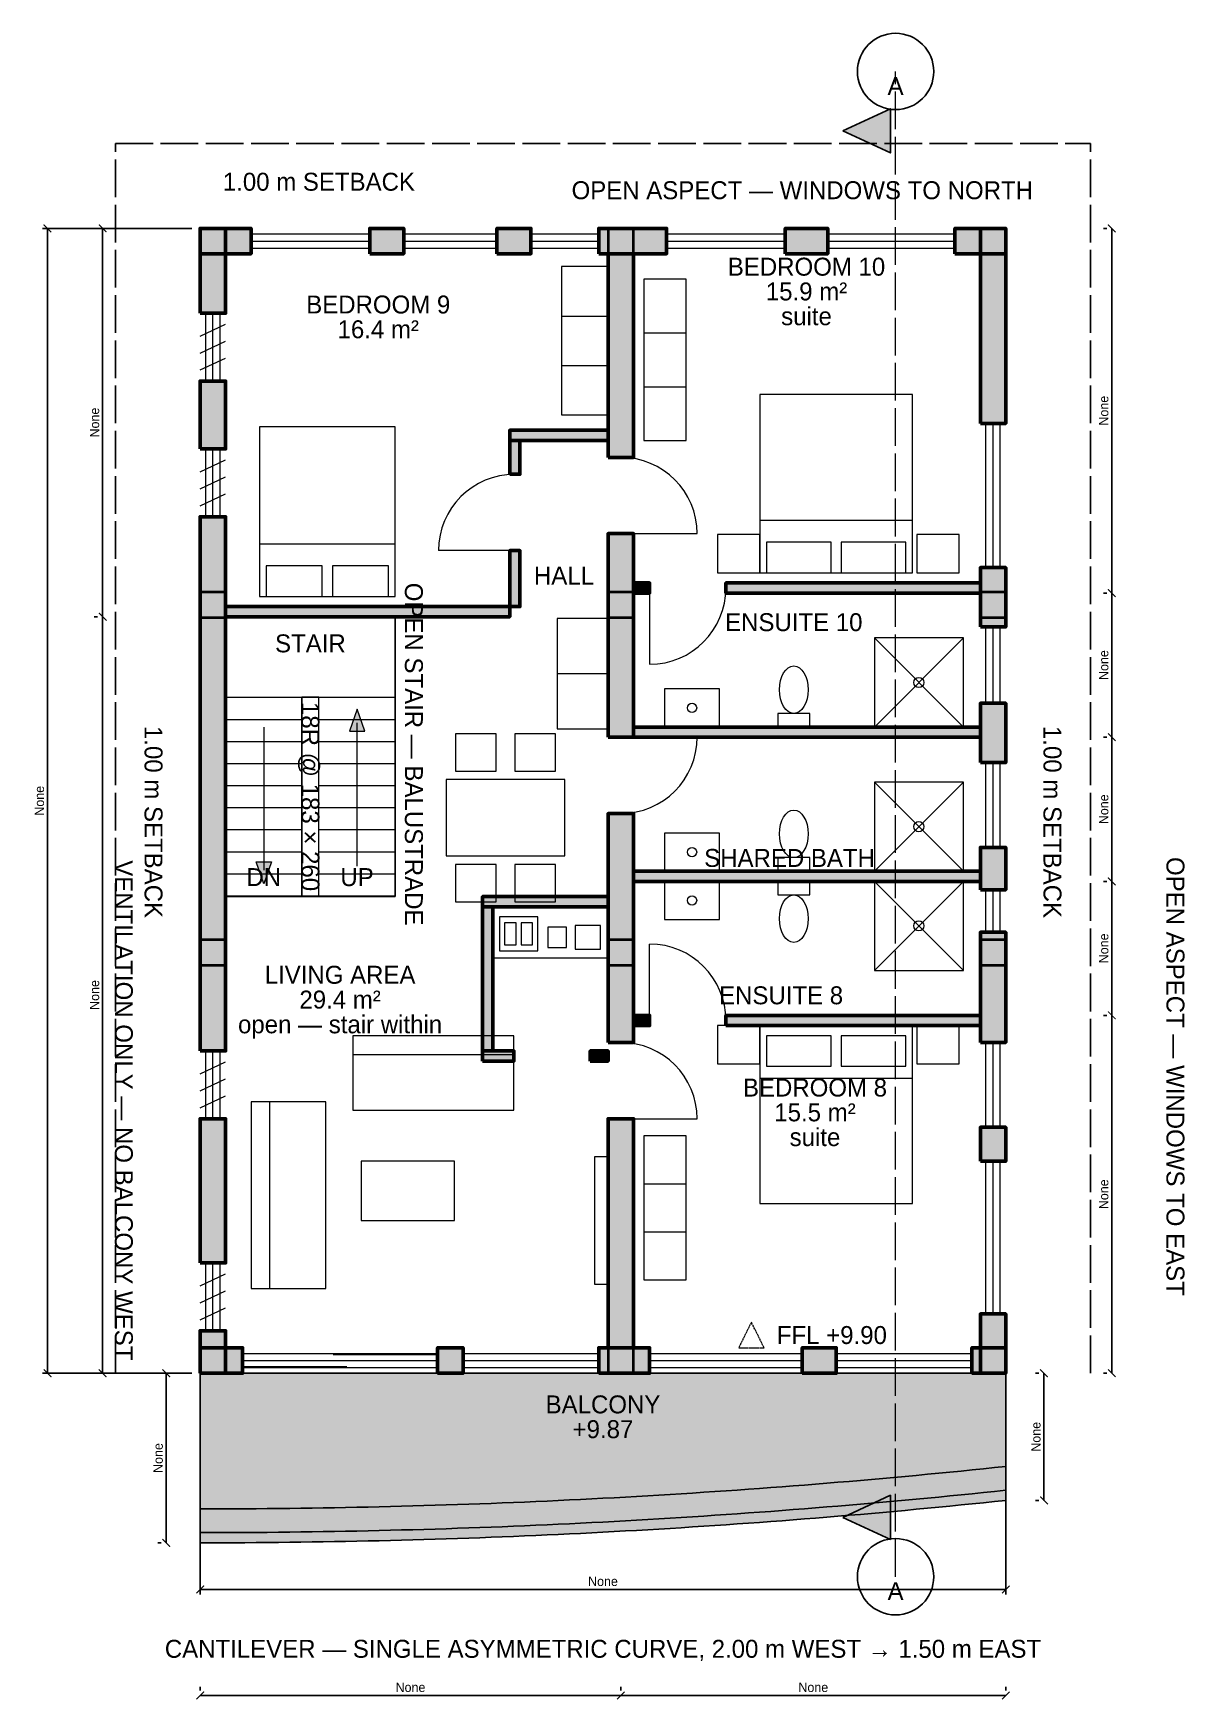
# Model space of a CAD drawing. Header units: millimetres. Extents: x 10533 to 24109, y -350 to 19300.
import ezdxf
from ezdxf.enums import TextEntityAlignment as Align

# ---------------------------------------------------------------- set-up
doc = ezdxf.new("R2010")
doc.units = ezdxf.units.MM
doc.header["$LTSCALE"] = 20
doc.linetypes.add('DASHDOT', pattern=[3.556, 2.54, -0.508, 0, -0.508])
doc.linetypes.add('DASHED', pattern=[1.524, 1.27, -0.254])
for name, color, linetype, lineweight in [('A-ANNO-DIMS', 5, 'CONTINUOUS', 13), ('A-ANNO-PATT', 8, 'CONTINUOUS', 9), ('A-ANNO-SYMB', 5, 'DASHED', 13), ('A-ANNO-TEXT', 7, 'CONTINUOUS', 13), ('A-DOOR', 3, 'CONTINUOUS', 18), ('A-EQPM', 6, 'CONTINUOUS', 13), ('A-FLOR', 7, 'CONTINUOUS', 25), ('A-FLOR-STRS', 2, 'CONTINUOUS', 18), ('A-FURN', 6, 'CONTINUOUS', 13), ('A-GLAZ', 4, 'CONTINUOUS', 18), ('A-WALL', 7, 'CONTINUOUS', 50), ('A-WALL-PATT', 7, 'CONTINUOUS', 9), ('G-ANNO-BNDY', 1, 'DASHDOT', 25), ('S-COLS', 7, 'CONTINUOUS', 35)]:
    doc.layers.add(name, color=color, linetype=linetype, lineweight=lineweight)
doc.dimstyles.new('ARCH', dxfattribs={"dimtxt": 2.2, "dimasz": 1.8, "dimexe": 1.2, "dimexo": 2, "dimgap": 0.8, "dimtad": 1, "dimlfac": 0.001, "dimblk": 'ARCHTICK', "dimcen": 2.5, "dimazin": 3, "dimtfac": 1, "dimtmove": 0, "dimatfit": 3})

# ---------------------------------------------------------------- blocks, each defined once
blk = doc.blocks.new('_ARCHTICK')
at = {"color": 0, "linetype": 'BYBLOCK', "const_width": 0.15}
blk.add_lwpolyline([(-0.5, -0.5), (0.5, 0.5)], dxfattribs=at)

msp = doc.modelspace()

# ---------------------------------------------------------------- hatches: boundary and pattern name
at = {"layer": 'A-ANNO-PATT'}
for points in [[(20080, 18150), (20640, 18410), (20640, 17890)], [(14350, 11330), (14260, 11070), (14440, 11070)], [(13250, 9270), (13160, 9530), (13340, 9530)], [(12500, 3500), (12500, 1500), (12631.944, 1500.096), (12763.889, 1500.386), (12895.833, 1500.868), (13027.778, 1501.543), (13159.722, 1502.411), (13291.667, 1503.472), (13423.611, 1504.726), (13555.556, 1506.173), (13687.5, 1507.812), (13819.444, 1509.645), (13951.389, 1511.671), (14083.333, 1513.889), (14215.278, 1516.3), (14347.222, 1518.904), (14479.167, 1521.701), (14611.111, 1524.691), (14743.056, 1527.874), (14875, 1531.25), (15006.944, 1534.819), (15138.889, 1538.58), (15270.833, 1542.535), (15402.778, 1546.682), (15534.722, 1551.022), (15666.667, 1555.556), (15798.611, 1560.282), (15930.556, 1565.201), (16062.5, 1570.312), (16194.444, 1575.617), (16326.389, 1581.115), (16458.333, 1586.806), (16590.278, 1592.689), (16722.222, 1598.765), (16854.167, 1605.035), (16986.111, 1611.497), (17118.056, 1618.152), (17250, 1625), (17381.944, 1632.041), (17513.889, 1639.275), (17645.833, 1646.701), (17777.778, 1654.321), (17909.722, 1662.133), (18041.667, 1670.139), (18173.611, 1678.337), (18305.556, 1686.728), (18437.5, 1695.312), (18569.444, 1704.09), (18701.389, 1713.059), (18833.333, 1722.222), (18965.278, 1731.578), (19097.222, 1741.127), (19229.167, 1750.868), (19361.111, 1760.802), (19493.056, 1770.93), (19625, 1781.25), (19756.944, 1791.763), (19888.889, 1802.469), (20020.833, 1813.368), (20152.778, 1824.46), (20284.722, 1835.745), (20416.667, 1847.222), (20548.611, 1858.893), (20680.556, 1870.756), (20812.5, 1882.812), (20944.444, 1895.062), (21076.389, 1907.504), (21208.333, 1920.139), (21340.278, 1932.967), (21472.222, 1945.988), (21604.167, 1959.201), (21736.111, 1972.608), (21868.056, 1986.208), (22000, 2000), (22000, 3500)], [(20080, 1800), (20640, 2060), (20640, 1540)]]:
    msp.add_hatch(color=7, dxfattribs=at).paths.add_polyline_path(points)
at = {"layer": 'A-WALL-PATT'}
for points in [[(12500, 16000), (12800, 16000), (12800, 17000), (12500, 17000)], [(12500, 16700), (13100, 16700), (13100, 17000), (12500, 17000)], [(14500, 16700), (14900, 16700), (14900, 17000), (14500, 17000)], [(16000, 16700), (16400, 16700), (16400, 17000), (16000, 17000)], [(17200, 16700), (18000, 16700), (18000, 17000), (17200, 17000)], [(19400, 16700), (19900, 16700), (19900, 17000), (19400, 17000)], [(21400, 16700), (22000, 16700), (22000, 17000), (21400, 17000)], [(21700, 14700), (22000, 14700), (22000, 17000), (21700, 17000)], [(17310, 14300), (17610, 14300), (17610, 16700), (17310, 16700)], [(12500, 14400), (12800, 14400), (12800, 15200), (12500, 15200)], [(16150, 14500), (17310, 14500), (17310, 14620), (16150, 14620)], [(16150, 14100), (16270, 14100), (16270, 14500), (16150, 14500)], [(12500, 7300), (12800, 7300), (12800, 13600), (12500, 13600)], [(17310, 11000), (17610, 11000), (17610, 13400), (17310, 13400)], [(16150, 12540), (16270, 12540), (16270, 13200), (16150, 13200)], [(21700, 12300), (22000, 12300), (22000, 13000), (21700, 13000)], [(17610, 12700), (17800, 12700), (17800, 12820), (17610, 12820)], [(18700, 12700), (21700, 12700), (21700, 12820), (18700, 12820)], [(12800, 12420), (16150, 12420), (16150, 12540), (12800, 12540)], [(21700, 10700), (22000, 10700), (22000, 11400), (21700, 11400)], [(17610, 11000), (21700, 11000), (21700, 11120), (17610, 11120)], [(17310, 7400), (17610, 7400), (17610, 10100), (17310, 10100)], [(21700, 9200), (22000, 9200), (22000, 9700), (21700, 9700)], [(17610, 9300), (21700, 9300), (21700, 9420), (17610, 9420)], [(15830, 9000), (17310, 9000), (17310, 9120), (15830, 9120)], [(15830, 7300), (15950, 7300), (15950, 9000), (15830, 9000)], [(21700, 7400), (22000, 7400), (22000, 8700), (21700, 8700)], [(17610, 7600), (17800, 7600), (17800, 7720), (17610, 7720)], [(18700, 7600), (21700, 7600), (21700, 7720), (18700, 7720)], [(15830, 7180), (16200, 7180), (16200, 7300), (15830, 7300)], [(17100, 7180), (17310, 7180), (17310, 7300), (17100, 7300)], [(12500, 4800), (12800, 4800), (12800, 6500), (12500, 6500)], [(17310, 3800), (17610, 3800), (17610, 6500), (17310, 6500)], [(21700, 6000), (22000, 6000), (22000, 6400), (21700, 6400)], [(21700, 3500), (22000, 3500), (22000, 4200), (21700, 4200)], [(12500, 3500), (12800, 3500), (12800, 4000), (12500, 4000)], [(12500, 3500), (13000, 3500), (13000, 3800), (12500, 3800)], [(15300, 3500), (15600, 3500), (15600, 3800), (15300, 3800)], [(17200, 3500), (17800, 3500), (17800, 3800), (17200, 3800)], [(19600, 3500), (20000, 3500), (20000, 3800), (19600, 3800)], [(21600, 3500), (22000, 3500), (22000, 3800), (21600, 3800)]]:
    msp.add_hatch(color=7, dxfattribs=at).paths.add_polyline_path(points)

# ---------------------------------------------------------------- linework, layer by layer
at = {"layer": 'A-ANNO-SYMB', "linetype": 'DASHED', "ltscale": 17.5}
msp.add_line((20700, 1100), (20700, 18850), dxfattribs=at)
at = {"layer": 'A-ANNO-SYMB'}
msp.add_lwpolyline([(19000, 4100), (18850, 3800), (19150, 3800)], close=True, dxfattribs=at)
at = {"layer": 'A-DOOR'}
for p, q in [((17310, 14300), (17610, 14300)), ((16150, 14100), (16270, 14100)), ((17310, 13400), (17610, 13400)), ((17460, 13400), (18360, 13400)), ((16210, 13200), (15310, 13200)), ((16150, 13200), (16270, 13200)), ((17800, 12700), (17800, 12820)), ((18700, 12700), (18700, 12820)), ((17800, 12760), (17800, 11860)), ((17310, 11000), (17610, 11000)), ((17460, 11000), (18360, 11000)), ((17310, 10100), (17610, 10100)), ((17800, 7660), (17800, 8560)), ((17800, 7600), (17800, 7720)), ((18700, 7600), (18700, 7720)), ((16200, 7180), (16200, 7300)), ((17100, 7180), (17100, 7300)), ((17310, 7400), (17610, 7400)), ((17310, 6500), (17610, 6500)), ((17460, 6500), (18360, 6500))]:
    msp.add_line(p, q, dxfattribs=at)
for centre, start, end in [((17460, 13400), 0, 90), ((16210, 13200), 90, 180), ((17800, 12760), -90, 0), ((17460, 11000), -90, 0), ((17800, 7660), 0, 90), ((17460, 6500), 0, 90)]:
    msp.add_arc(centre, 900, start, end, dxfattribs=at)
at = {"layer": 'A-EQPM'}
for p, q in [((20450, 11120), (21500, 12170)), ((21500, 11120), (20450, 12170)), ((20450, 9420), (21500, 10470)), ((21500, 9420), (20450, 10470)), ((20450, 8250), (21500, 9300)), ((21500, 8250), (20450, 9300))]:
    msp.add_line(p, q, dxfattribs=at)
for points in [[(20450, 11120), (21500, 11120), (21500, 12170), (20450, 12170)], [(17975, 11120), (18625, 11120), (18625, 11570), (17975, 11570)], [(19310, 11120), (19690, 11120), (19690, 11280), (19310, 11280)], [(20450, 9420), (21500, 9420), (21500, 10470), (20450, 10470)], [(17975, 9420), (18625, 9420), (18625, 9870), (17975, 9870)], [(19310, 9420), (19690, 9420), (19690, 9580), (19310, 9580)], [(17975, 8850), (18625, 8850), (18625, 9300), (17975, 9300)], [(19310, 9140), (19690, 9140), (19690, 9300), (19310, 9300)], [(20450, 8250), (21500, 8250), (21500, 9300), (20450, 9300)], [(16030, 8480), (16480, 8480), (16480, 8880), (16030, 8880)], [(16090, 8550), (16225, 8550), (16225, 8810), (16090, 8810)], [(16285, 8550), (16420, 8550), (16420, 8810), (16285, 8810)]]:
    msp.add_lwpolyline(points, close=True, dxfattribs=at)
for centre, radius in [((20975, 11645), 60), ((18300, 11345), 55), ((20975, 9945), 60), ((18300, 9645), 55), ((18300, 9075), 55), ((20975, 8775), 60)]:
    msp.add_circle(centre, radius, dxfattribs=at)
for centre in [(19500, 11560), (19500, 9860), (19500, 8860)]:
    msp.add_ellipse(centre, major_axis=(0, 280), ratio=0.607142857, dxfattribs=at)
at = {"layer": 'A-FLOR'}
for p, q in [((14800, 9120), (14800, 12420)), ((12800, 9120), (14800, 9120))]:
    msp.add_line(p, q, dxfattribs=at)
for points in [[(20080, 18150), (20640, 18410), (20640, 17890)], [(12500, 3500), (12500, 1500), (12631.944, 1500.096), (12763.889, 1500.386), (12895.833, 1500.868), (13027.778, 1501.543), (13159.722, 1502.411), (13291.667, 1503.472), (13423.611, 1504.726), (13555.556, 1506.173), (13687.5, 1507.812), (13819.444, 1509.645), (13951.389, 1511.671), (14083.333, 1513.889), (14215.278, 1516.3), (14347.222, 1518.904), (14479.167, 1521.701), (14611.111, 1524.691), (14743.056, 1527.874), (14875, 1531.25), (15006.944, 1534.819), (15138.889, 1538.58), (15270.833, 1542.535), (15402.778, 1546.682), (15534.722, 1551.022), (15666.667, 1555.556), (15798.611, 1560.282), (15930.556, 1565.201), (16062.5, 1570.312), (16194.444, 1575.617), (16326.389, 1581.115), (16458.333, 1586.806), (16590.278, 1592.689), (16722.222, 1598.765), (16854.167, 1605.035), (16986.111, 1611.497), (17118.056, 1618.152), (17250, 1625), (17381.944, 1632.041), (17513.889, 1639.275), (17645.833, 1646.701), (17777.778, 1654.321), (17909.722, 1662.133), (18041.667, 1670.139), (18173.611, 1678.337), (18305.556, 1686.728), (18437.5, 1695.312), (18569.444, 1704.09), (18701.389, 1713.059), (18833.333, 1722.222), (18965.278, 1731.578), (19097.222, 1741.127), (19229.167, 1750.868), (19361.111, 1760.802), (19493.056, 1770.93), (19625, 1781.25), (19756.944, 1791.763), (19888.889, 1802.469), (20020.833, 1813.368), (20152.778, 1824.46), (20284.722, 1835.745), (20416.667, 1847.222), (20548.611, 1858.893), (20680.556, 1870.756), (20812.5, 1882.812), (20944.444, 1895.062), (21076.389, 1907.504), (21208.333, 1920.139), (21340.278, 1932.967), (21472.222, 1945.988), (21604.167, 1959.201), (21736.111, 1972.608), (21868.056, 1986.208), (22000, 2000), (22000, 3500)], [(20080, 1800), (20640, 2060), (20640, 1540)]]:
    msp.add_lwpolyline(points, close=True, dxfattribs=at)
at = {"layer": 'A-FLOR', "linetype": 'DASHED', "ltscale": 17.5}
msp.add_lwpolyline([(12500, 1900), (12631.944, 1900.096), (12763.889, 1900.386), (12895.833, 1900.868), (13027.778, 1901.543), (13159.722, 1902.411), (13291.667, 1903.472), (13423.611, 1904.726), (13555.556, 1906.173), (13687.5, 1907.812), (13819.444, 1909.645), (13951.389, 1911.671), (14083.333, 1913.889), (14215.278, 1916.3), (14347.222, 1918.904), (14479.167, 1921.701), (14611.111, 1924.691), (14743.056, 1927.874), (14875, 1931.25), (15006.944, 1934.819), (15138.889, 1938.58), (15270.833, 1942.535), (15402.778, 1946.682), (15534.722, 1951.022), (15666.667, 1955.556), (15798.611, 1960.282), (15930.556, 1965.201), (16062.5, 1970.312), (16194.444, 1975.617), (16326.389, 1981.115), (16458.333, 1986.806), (16590.278, 1992.689), (16722.222, 1998.765), (16854.167, 2005.035), (16986.111, 2011.497), (17118.056, 2018.152), (17250, 2025), (17381.944, 2032.041), (17513.889, 2039.275), (17645.833, 2046.701), (17777.778, 2054.321), (17909.722, 2062.133), (18041.667, 2070.139), (18173.611, 2078.337), (18305.556, 2086.728), (18437.5, 2095.312), (18569.444, 2104.09), (18701.389, 2113.059), (18833.333, 2122.222), (18965.278, 2131.578), (19097.222, 2141.127), (19229.167, 2150.868), (19361.111, 2160.802), (19493.056, 2170.93), (19625, 2181.25), (19756.944, 2191.763), (19888.889, 2202.469), (20020.833, 2213.368), (20152.778, 2224.46), (20284.722, 2235.745), (20416.667, 2247.222), (20548.611, 2258.893), (20680.556, 2270.756), (20812.5, 2282.812), (20944.444, 2295.062), (21076.389, 2307.504), (21208.333, 2320.139), (21340.278, 2332.967), (21472.222, 2345.988), (21604.167, 2359.201), (21736.111, 2372.608), (21868.056, 2386.208), (22000, 2400)], dxfattribs=at)
at = {"layer": 'A-FLOR'}
for points in [[(12500, 1620), (12631.944, 1620.096), (12763.889, 1620.386), (12895.833, 1620.868), (13027.778, 1621.543), (13159.722, 1622.411), (13291.667, 1623.472), (13423.611, 1624.726), (13555.556, 1626.173), (13687.5, 1627.812), (13819.444, 1629.645), (13951.389, 1631.671), (14083.333, 1633.889), (14215.278, 1636.3), (14347.222, 1638.904), (14479.167, 1641.701), (14611.111, 1644.691), (14743.056, 1647.874), (14875, 1651.25), (15006.944, 1654.819), (15138.889, 1658.58), (15270.833, 1662.535), (15402.778, 1666.682), (15534.722, 1671.022), (15666.667, 1675.556), (15798.611, 1680.282), (15930.556, 1685.201), (16062.5, 1690.312), (16194.444, 1695.617), (16326.389, 1701.115), (16458.333, 1706.806), (16590.278, 1712.689), (16722.222, 1718.765), (16854.167, 1725.035), (16986.111, 1731.497), (17118.056, 1738.152), (17250, 1745), (17381.944, 1752.041), (17513.889, 1759.275), (17645.833, 1766.701), (17777.778, 1774.321), (17909.722, 1782.133), (18041.667, 1790.139), (18173.611, 1798.337), (18305.556, 1806.728), (18437.5, 1815.312), (18569.444, 1824.09), (18701.389, 1833.059), (18833.333, 1842.222), (18965.278, 1851.578), (19097.222, 1861.127), (19229.167, 1870.868), (19361.111, 1880.802), (19493.056, 1890.93), (19625, 1901.25), (19756.944, 1911.763), (19888.889, 1922.469), (20020.833, 1933.368), (20152.778, 1944.46), (20284.722, 1955.745), (20416.667, 1967.222), (20548.611, 1978.893), (20680.556, 1990.756), (20812.5, 2002.812), (20944.444, 2015.062), (21076.389, 2027.504), (21208.333, 2040.139), (21340.278, 2052.967), (21472.222, 2065.988), (21604.167, 2079.201), (21736.111, 2092.608), (21868.056, 2106.208), (22000, 2120)], [(12500, 1500), (12631.944, 1500.096), (12763.889, 1500.386), (12895.833, 1500.868), (13027.778, 1501.543), (13159.722, 1502.411), (13291.667, 1503.472), (13423.611, 1504.726), (13555.556, 1506.173), (13687.5, 1507.812), (13819.444, 1509.645), (13951.389, 1511.671), (14083.333, 1513.889), (14215.278, 1516.3), (14347.222, 1518.904), (14479.167, 1521.701), (14611.111, 1524.691), (14743.056, 1527.874), (14875, 1531.25), (15006.944, 1534.819), (15138.889, 1538.58), (15270.833, 1542.535), (15402.778, 1546.682), (15534.722, 1551.022), (15666.667, 1555.556), (15798.611, 1560.282), (15930.556, 1565.201), (16062.5, 1570.312), (16194.444, 1575.617), (16326.389, 1581.115), (16458.333, 1586.806), (16590.278, 1592.689), (16722.222, 1598.765), (16854.167, 1605.035), (16986.111, 1611.497), (17118.056, 1618.152), (17250, 1625), (17381.944, 1632.041), (17513.889, 1639.275), (17645.833, 1646.701), (17777.778, 1654.321), (17909.722, 1662.133), (18041.667, 1670.139), (18173.611, 1678.337), (18305.556, 1686.728), (18437.5, 1695.312), (18569.444, 1704.09), (18701.389, 1713.059), (18833.333, 1722.222), (18965.278, 1731.578), (19097.222, 1741.127), (19229.167, 1750.868), (19361.111, 1760.802), (19493.056, 1770.93), (19625, 1781.25), (19756.944, 1791.763), (19888.889, 1802.469), (20020.833, 1813.368), (20152.778, 1824.46), (20284.722, 1835.745), (20416.667, 1847.222), (20548.611, 1858.893), (20680.556, 1870.756), (20812.5, 1882.812), (20944.444, 1895.062), (21076.389, 1907.504), (21208.333, 1920.139), (21340.278, 1932.967), (21472.222, 1945.988), (21604.167, 1959.201), (21736.111, 1972.608), (21868.056, 1986.208), (22000, 2000)]]:
    msp.add_lwpolyline(points, dxfattribs=at)
for centre in [(20700, 18850), (20700, 1100)]:
    msp.add_circle(centre, 450, dxfattribs=at)
at = {"layer": 'A-FLOR-STRS'}
for p, q in [((12800, 11470), (14800, 11470)), ((12800, 11470), (13700, 11470)), ((13700, 9130), (13700, 11470)), ((13900, 11470), (14800, 11470)), ((13900, 9130), (13900, 11470)), ((12800, 11210), (13700, 11210)), ((13900, 11210), (14800, 11210)), ((13250, 11120), (13250, 9430)), ((14350, 9480), (14350, 11170)), ((12800, 10950), (13700, 10950)), ((13900, 10950), (14800, 10950)), ((12800, 10690), (13700, 10690)), ((13900, 10690), (14800, 10690)), ((12800, 10430), (13700, 10430)), ((13900, 10430), (14800, 10430)), ((12800, 10170), (13700, 10170)), ((13900, 10170), (14800, 10170)), ((12800, 9910), (13700, 9910)), ((13900, 9910), (14800, 9910)), ((12800, 9650), (13700, 9650)), ((13900, 9650), (14800, 9650)), ((12800, 9390), (13700, 9390)), ((13900, 9390), (14800, 9390)), ((12800, 9130), (13700, 9130)), ((13900, 9130), (14800, 9130))]:
    msp.add_line(p, q, dxfattribs=at)
for points in [[(13700, 9130), (13900, 9130), (13900, 11470), (13700, 11470)], [(14350, 11330), (14260, 11070), (14440, 11070)], [(13250, 9270), (13160, 9530), (13340, 9530)]]:
    msp.add_lwpolyline(points, close=True, dxfattribs=at)
at = {"layer": 'A-FURN'}
for p, q in [((16760, 15966.667), (17310, 15966.667)), ((17730, 15766.667), (18230, 15766.667)), ((16760, 15383.333), (17310, 15383.333)), ((17730, 15133.333), (18230, 15133.333)), ((19100, 13560), (20900, 13560)), ((13200, 13280), (14800, 13280)), ((16710, 11750), (17310, 11750)), ((19100, 6980), (20900, 6980)), ((17730, 5733.333), (18230, 5733.333)), ((17730, 5166.667), (18230, 5166.667)), ((12500, 1500), (12500, 3500)), ((22000, 2000), (22000, 3500))]:
    msp.add_line(p, q, dxfattribs=at)
for points in [[(16760, 14800), (17310, 14800), (17310, 16550), (16760, 16550)], [(17730, 14500), (18230, 14500), (18230, 16400), (17730, 16400)], [(19100, 12940), (20900, 12940), (20900, 15040), (19100, 15040)], [(13200, 12660), (14800, 12660), (14800, 14660), (13200, 14660)], [(18600, 12940), (19100, 12940), (19100, 13390), (18600, 13390)], [(20950, 12940), (21450, 12940), (21450, 13390), (20950, 13390)], [(19180, 12940), (19940, 12940), (19940, 13300), (19180, 13300)], [(20060, 12940), (20820, 12940), (20820, 13300), (20060, 13300)], [(13280, 12660), (13940, 12660), (13940, 13020), (13280, 13020)], [(14060, 12660), (14720, 12660), (14720, 13020), (14060, 13020)], [(16710, 11100), (17310, 11100), (17310, 12400), (16710, 12400)], [(15510, 10600), (15990, 10600), (15990, 11040), (15510, 11040)], [(16210, 10600), (16690, 10600), (16690, 11040), (16210, 11040)], [(15400, 9600), (16800, 9600), (16800, 10500), (15400, 10500)], [(15510, 9060), (15990, 9060), (15990, 9500), (15510, 9500)], [(16210, 9060), (16690, 9060), (16690, 9500), (16210, 9500)], [(15950, 8400), (17310, 8400), (17310, 9000), (15950, 9000)], [(16600, 8520), (16820, 8520), (16820, 8760), (16600, 8760)], [(16920, 8500), (17220, 8500), (17220, 8780), (16920, 8780)], [(14300, 6600), (16200, 6600), (16200, 7480), (14300, 7480)], [(14300, 7260), (16200, 7260), (16200, 7480), (14300, 7480)], [(18600, 7150), (19100, 7150), (19100, 7600), (18600, 7600)], [(19100, 5500), (20900, 5500), (20900, 7600), (19100, 7600)], [(19180, 7120), (19940, 7120), (19940, 7480), (19180, 7480)], [(20060, 7120), (20820, 7120), (20820, 7480), (20060, 7480)], [(20950, 7150), (21450, 7150), (21450, 7600), (20950, 7600)], [(13100, 4500), (13980, 4500), (13980, 6700), (13100, 6700)], [(13100, 4500), (13320, 4500), (13320, 6700), (13100, 6700)], [(17730, 4600), (18230, 4600), (18230, 6300), (17730, 6300)], [(14400, 5300), (15500, 5300), (15500, 6000), (14400, 6000)], [(17150, 4550), (17310, 4550), (17310, 6050), (17150, 6050)]]:
    msp.add_lwpolyline(points, close=True, dxfattribs=at)
at = {"layer": 'A-GLAZ'}
for p, q in [((13100, 16700), (13100, 17000)), ((13100, 16934), (14500, 16934)), ((14500, 16700), (14500, 17000)), ((14900, 16700), (14900, 17000)), ((14900, 16934), (16000, 16934)), ((16000, 16700), (16000, 17000)), ((16400, 16700), (16400, 17000)), ((16400, 16934), (17200, 16934)), ((17200, 16700), (17200, 17000)), ((18000, 16700), (18000, 17000)), ((18000, 16934), (19400, 16934)), ((19400, 16700), (19400, 17000)), ((19900, 16700), (19900, 17000)), ((19900, 16934), (21400, 16934)), ((21400, 16700), (21400, 17000)), ((13100, 16850), (14500, 16850)), ((13100, 16766), (14500, 16766)), ((14900, 16850), (16000, 16850)), ((14900, 16766), (16000, 16766)), ((16400, 16850), (17200, 16850)), ((16400, 16766), (17200, 16766)), ((18000, 16850), (19400, 16850)), ((18000, 16766), (19400, 16766)), ((19900, 16850), (21400, 16850)), ((19900, 16766), (21400, 16766)), ((12500, 16000), (12800, 16000)), ((12566, 15200), (12566, 16000)), ((12650, 15200), (12650, 16000)), ((12734, 15200), (12734, 16000)), ((12500, 15730), (12800, 15870)), ((12500, 15530), (12800, 15670)), ((12500, 15330), (12800, 15470)), ((12500, 15200), (12800, 15200)), ((21700, 14700), (22000, 14700)), ((21766, 13000), (21766, 14700)), ((21850, 13000), (21850, 14700)), ((21934, 13000), (21934, 14700)), ((12500, 14400), (12800, 14400)), ((12566, 13600), (12566, 14400)), ((12650, 13600), (12650, 14400)), ((12734, 13600), (12734, 14400)), ((12500, 14130), (12800, 14270)), ((12500, 13930), (12800, 14070)), ((12500, 13730), (12800, 13870)), ((12500, 13600), (12800, 13600)), ((21700, 13000), (22000, 13000)), ((21700, 12300), (22000, 12300)), ((21766, 11400), (21766, 12300)), ((21850, 11400), (21850, 12300)), ((21934, 11400), (21934, 12300)), ((21700, 11400), (22000, 11400)), ((21700, 10700), (22000, 10700)), ((21766, 9700), (21766, 10700)), ((21850, 9700), (21850, 10700)), ((21934, 9700), (21934, 10700)), ((21700, 9700), (22000, 9700)), ((21700, 9200), (22000, 9200)), ((21766, 8700), (21766, 9200)), ((21850, 8700), (21850, 9200)), ((21934, 8700), (21934, 9200)), ((21700, 8700), (22000, 8700)), ((12500, 7300), (12800, 7300)), ((12566, 6500), (12566, 7300)), ((12650, 6500), (12650, 7300)), ((12734, 6500), (12734, 7300)), ((21700, 7400), (22000, 7400)), ((21766, 6400), (21766, 7400)), ((21850, 6400), (21850, 7400)), ((21934, 6400), (21934, 7400)), ((12500, 7030), (12800, 7170)), ((12500, 6830), (12800, 6970)), ((12500, 6630), (12800, 6770)), ((12500, 6500), (12800, 6500)), ((21700, 6400), (22000, 6400)), ((21700, 6000), (22000, 6000)), ((21766, 4200), (21766, 6000)), ((21850, 4200), (21850, 6000)), ((21934, 4200), (21934, 6000)), ((12500, 4800), (12800, 4800)), ((12566, 4000), (12566, 4800)), ((12650, 4000), (12650, 4800)), ((12734, 4000), (12734, 4800)), ((12500, 4530), (12800, 4670)), ((12500, 4330), (12800, 4470)), ((12500, 4130), (12800, 4270)), ((21700, 4200), (22000, 4200)), ((12500, 4000), (12800, 4000)), ((13000, 3500), (13000, 3800)), ((13000, 3734), (15300, 3734)), ((15300, 3500), (15300, 3800)), ((15600, 3500), (15600, 3800)), ((15600, 3734), (17200, 3734)), ((17200, 3500), (17200, 3800)), ((17800, 3500), (17800, 3800)), ((17800, 3734), (19600, 3734)), ((19600, 3500), (19600, 3800)), ((20000, 3500), (20000, 3800)), ((20000, 3734), (21600, 3734)), ((21600, 3500), (21600, 3800)), ((13000, 3650), (15300, 3650)), ((13000, 3578), (14230, 3578)), ((13000, 3566), (15300, 3566)), ((14070, 3722), (15300, 3722)), ((15600, 3650), (17200, 3650)), ((15600, 3566), (17200, 3566)), ((17800, 3650), (19600, 3650)), ((17800, 3566), (19600, 3566)), ((20000, 3650), (21600, 3650)), ((20000, 3566), (21600, 3566))]:
    msp.add_line(p, q, dxfattribs=at)
at = {"layer": 'A-WALL'}
for points in [[(12500, 16000), (12800, 16000), (12800, 17000), (12500, 17000)], [(12500, 16700), (13100, 16700), (13100, 17000), (12500, 17000)], [(14500, 16700), (14900, 16700), (14900, 17000), (14500, 17000)], [(16000, 16700), (16400, 16700), (16400, 17000), (16000, 17000)], [(17200, 16700), (18000, 16700), (18000, 17000), (17200, 17000)], [(19400, 16700), (19900, 16700), (19900, 17000), (19400, 17000)], [(21400, 16700), (22000, 16700), (22000, 17000), (21400, 17000)], [(21700, 14700), (22000, 14700), (22000, 17000), (21700, 17000)], [(17310, 14300), (17610, 14300), (17610, 16700), (17310, 16700)], [(12500, 14400), (12800, 14400), (12800, 15200), (12500, 15200)], [(16150, 14500), (17310, 14500), (17310, 14620), (16150, 14620)], [(16150, 14100), (16270, 14100), (16270, 14500), (16150, 14500)], [(12500, 7300), (12800, 7300), (12800, 13600), (12500, 13600)], [(17310, 11000), (17610, 11000), (17610, 13400), (17310, 13400)], [(16150, 12540), (16270, 12540), (16270, 13200), (16150, 13200)], [(21700, 12300), (22000, 12300), (22000, 13000), (21700, 13000)], [(17610, 12700), (17800, 12700), (17800, 12820), (17610, 12820)], [(18700, 12700), (21700, 12700), (21700, 12820), (18700, 12820)], [(12800, 12420), (16150, 12420), (16150, 12540), (12800, 12540)], [(21700, 10700), (22000, 10700), (22000, 11400), (21700, 11400)], [(17610, 11000), (21700, 11000), (21700, 11120), (17610, 11120)], [(17310, 7400), (17610, 7400), (17610, 10100), (17310, 10100)], [(21700, 9200), (22000, 9200), (22000, 9700), (21700, 9700)], [(17610, 9300), (21700, 9300), (21700, 9420), (17610, 9420)], [(15830, 9000), (17310, 9000), (17310, 9120), (15830, 9120)], [(15830, 7300), (15950, 7300), (15950, 9000), (15830, 9000)], [(21700, 7400), (22000, 7400), (22000, 8700), (21700, 8700)], [(17610, 7600), (17800, 7600), (17800, 7720), (17610, 7720)], [(18700, 7600), (21700, 7600), (21700, 7720), (18700, 7720)], [(15830, 7180), (16200, 7180), (16200, 7300), (15830, 7300)], [(17100, 7180), (17310, 7180), (17310, 7300), (17100, 7300)], [(12500, 4800), (12800, 4800), (12800, 6500), (12500, 6500)], [(17310, 3800), (17610, 3800), (17610, 6500), (17310, 6500)], [(21700, 6000), (22000, 6000), (22000, 6400), (21700, 6400)], [(21700, 3500), (22000, 3500), (22000, 4200), (21700, 4200)], [(12500, 3500), (12800, 3500), (12800, 4000), (12500, 4000)], [(12500, 3500), (13000, 3500), (13000, 3800), (12500, 3800)], [(15300, 3500), (15600, 3500), (15600, 3800), (15300, 3800)], [(17200, 3500), (17800, 3500), (17800, 3800), (17200, 3800)], [(19600, 3500), (20000, 3500), (20000, 3800), (19600, 3800)], [(21600, 3500), (22000, 3500), (22000, 3800), (21600, 3800)]]:
    msp.add_lwpolyline(points, close=True, dxfattribs=at)
at = {"layer": 'G-ANNO-BNDY', "linetype": 'DASHED', "ltscale": 17.5}
for p, q in [((11500, 3500), (11500, 18000)), ((11500, 18000), (23000, 18000)), ((23000, 3500), (23000, 18000))]:
    msp.add_line(p, q, dxfattribs=at)
at = {"layer": 'S-COLS'}
for points in [[(12500, 16700), (12800, 16700), (12800, 17000), (12500, 17000)], [(17310, 16700), (17610, 16700), (17610, 17000), (17310, 17000)], [(21700, 16700), (22000, 16700), (22000, 17000), (21700, 17000)], [(12500, 12410), (12800, 12410), (12800, 12710), (12500, 12710)], [(17310, 12410), (17610, 12410), (17610, 12710), (17310, 12710)], [(21700, 12410), (22000, 12410), (22000, 12710), (21700, 12710)], [(12500, 8310), (12800, 8310), (12800, 8610), (12500, 8610)], [(17310, 8310), (17610, 8310), (17610, 8610), (17310, 8610)], [(21700, 8310), (22000, 8310), (22000, 8610), (21700, 8610)], [(12500, 3500), (12800, 3500), (12800, 3800), (12500, 3800)], [(17310, 3500), (17610, 3500), (17610, 3800), (17310, 3800)], [(21700, 3500), (22000, 3500), (22000, 3800), (21700, 3800)]]:
    msp.add_lwpolyline(points, close=True, dxfattribs=at)

# ---------------------------------------------------------------- texts
at = {"layer": 'A-ANNO-TEXT'}
for s, height, p in [('A', 211.667, (20700, 18680)), ('1.00 m SETBACK', 211.66667, (13900, 17550)), ('OPEN ASPECT — WINDOWS TO NORTH', 211.66667, (19600, 17450)), ('BEDROOM 10', 211.6667, (19650, 16548.285)), ('15.9 m²', 211.6667, (19650, 16256.185)), ('BEDROOM 9', 211.6667, (14600, 16102.235)), ('16.4 m²', 211.6667, (14600, 15810.135)), ('suite', 211.6667, (19650, 15964.085)), ('HALL', 211.6667, (16790, 12906.185)), ('ENSUITE 10', 211.6667, (19500, 12356.185)), ('STAIR', 211.6667, (13800, 12106.185)), ('SHARED BATH', 211.66667, (19450, 9576.185)), ('LIVING AREA', 211.66667, (14150, 8198.285)), ('ENSUITE 8', 211.6667, (19350, 7956.185)), ('29.4 m²', 211.6667, (14150, 7906.185)), ('open — stair within', 211.66667, (14150, 7614.085)), ('BEDROOM 8', 211.6667, (19750, 6868.285)), ('15.5 m²', 211.6667, (19750, 6576.185)), ('suite', 211.6667, (19750, 6284.085)), ('BALCONY', 211.6667, (17250, 3132.235)), ('+9.87', 211.6667, (17250, 2840.135)), ('A', 211.667, (20700, 930)), ('CANTILEVER — SINGLE ASYMMETRIC CURVE, 2.00 m WEST → 1.50 m EAST', 211.66667, (17250, 250))]:
    msp.add_text(s, height=height, dxfattribs=at).set_placement(p, align=Align.MIDDLE_CENTER)
for s, p in [('OPEN STAIR — BALUSTRADE', (15020, 10800)), ('1.00 m SETBACK', (11950, 10000)), ('1.00 m SETBACK', (22550, 10000)), ('VENTILATION ONLY — NO BALCONY WEST', (11600, 6600)), ('OPEN ASPECT — WINDOWS TO EAST', (24000, 7000))]:
    msp.add_text(s, height=211.66667, rotation=-90, dxfattribs=at).set_placement(p, align=Align.MIDDLE_CENTER)
msp.add_text('FFL +9.90', height=211.6667, dxfattribs=at).set_placement((19300, 3950), align=Align.MIDDLE_LEFT)
at = {"layer": 'A-FLOR-STRS'}
msp.add_text('18R @ 183 × 260', height=211.66667, rotation=-90, dxfattribs=at).set_placement((13800, 10300), align=Align.MIDDLE_CENTER)
for s, p in [('DN', (13250, 9350)), ('UP', (14350, 9350))]:
    msp.add_text(s, height=211.6667, dxfattribs=at).set_placement(p, align=Align.MIDDLE_CENTER)

# ---------------------------------------------------------------- dimensions: what is measured, and where the dimension line sits
at = {"layer": 'A-ANNO-DIMS'}
for base, p1, p2 in [((10700, 3500), (12500, 3500), (12500, 17000)), ((11350, 12420), (11350, 12420), (11350, 17000)), ((23250, 12700), (23250, 12700), (23250, 17000)), ((23250, 11000), (23250, 11000), (23250, 12700)), ((11350, 3500), (11350, 3500), (11350, 12420)), ((23250, 9300), (23250, 9300), (23250, 11000)), ((23250, 7720), (23250, 7720), (23250, 9300)), ((23250, 3500), (23250, 3500), (23250, 7720)), ((12100, 1500), (12100, 1500), (12100, 3500)), ((22450, 2000), (22450, 2000), (22450, 3500))]:
    msp.add_linear_dim(base=base, p1=p1, p2=p2, angle=90, text='None', dimstyle='ARCH', override={"dimscale": 50}, dxfattribs=at).render()
for base, p1, p2 in [((12500, 950), (12500, 3500), (22000, 3500)), ((12500, -300), (12500, -300), (17460, -300)), ((17460, -300), (17460, -300), (22000, -300))]:
    msp.add_linear_dim(base=base, p1=p1, p2=p2, text='None', dimstyle='ARCH', override={"dimscale": 50}, dxfattribs=at).render()

doc.saveas('drawing.dxf')
